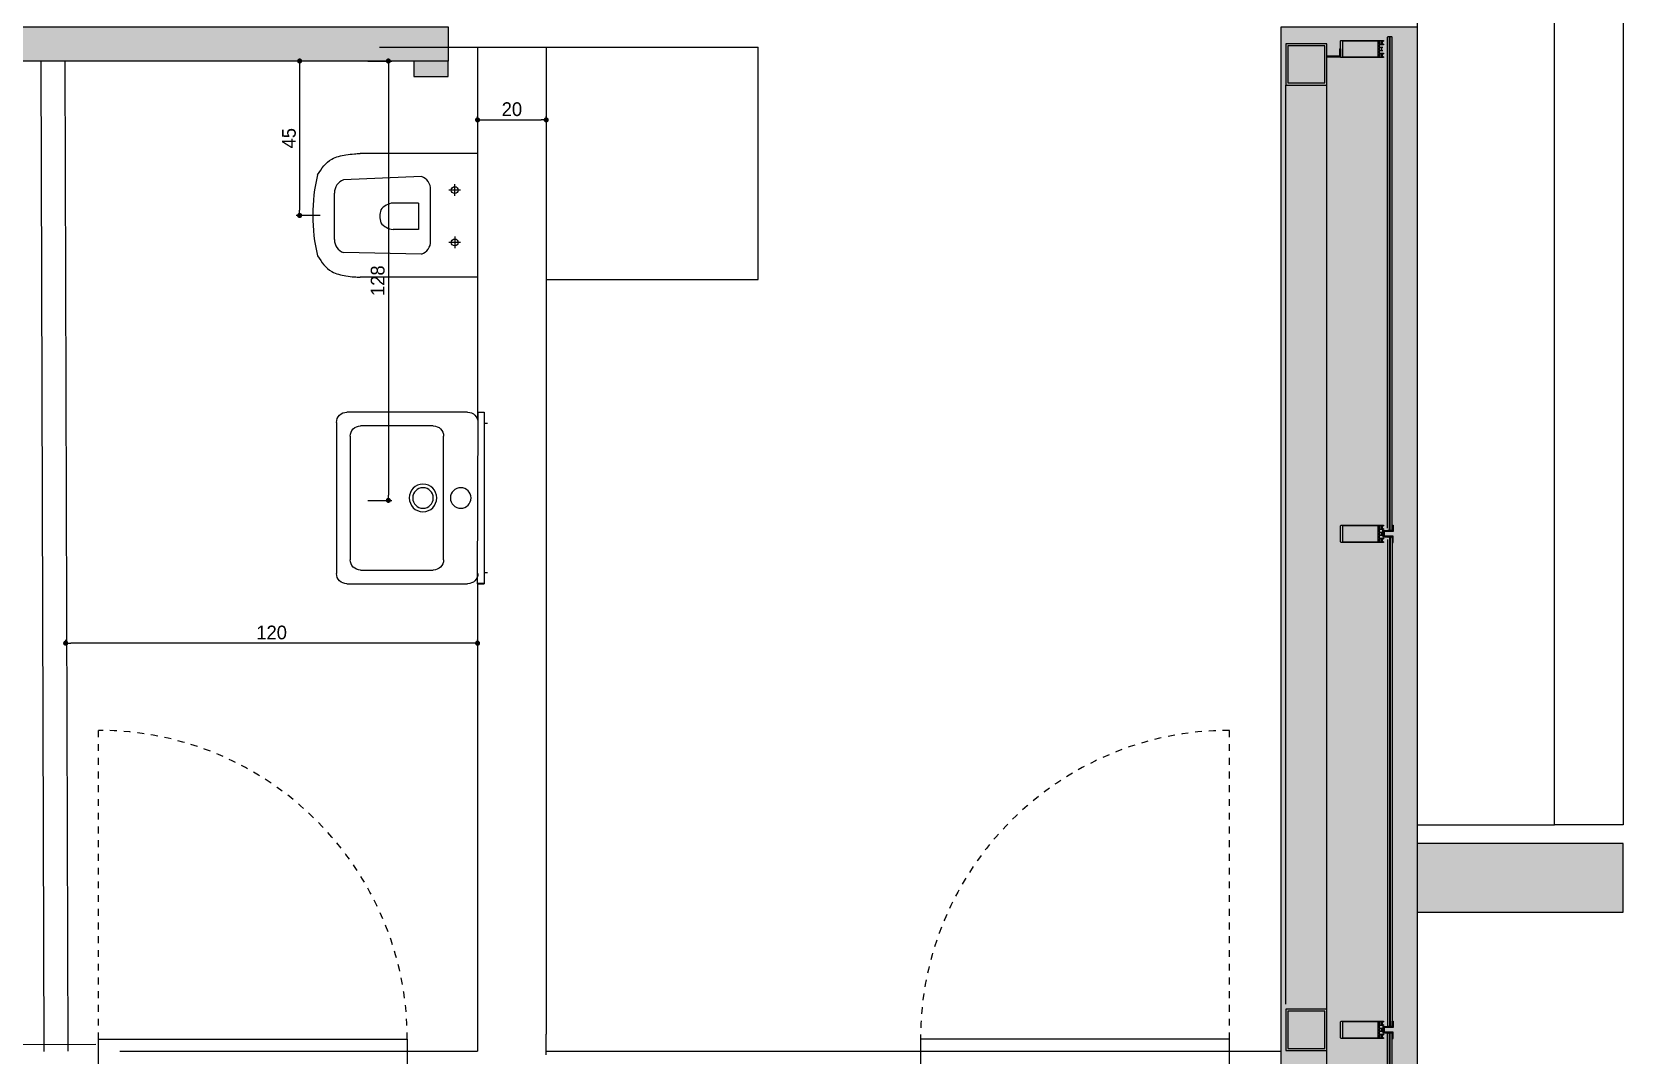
# Model space of a CAD drawing. Header units: inches. Extents: x 19839 to 37459, y -6108 to 838.
# Drawn here: x 35177.4 to 35641.1, y -4182.1 to -3884 of the extents above; entities that cross this region are included whole.
import ezdxf

# ---------------------------------------------------------------- set-up
doc = ezdxf.new("R2010")
doc.units = ezdxf.units.IN
doc.header["$MEASUREMENT"] = 0
doc.linetypes.add('DOTX2', pattern=[12.7, 0, -12.7])
doc.linetypes.add('JIS_02_1.0', pattern=[2, 1, -1])
doc.layers.get('Defpoints').update_dxf_attribs({"lineweight": 5})
for name, color, linetype in [('01_Existing Wall Hatch', 251, 'Continuous'), ('2-sps-stc', 3, 'Continuous'), ('AVM100_CEPHE_CAM', 63, 'Continuous'), ('AVM100_CEPHE_CELIK-TASIYICI-DUSEY', 2, 'Continuous'), ('AVM100_CEPHE_CELIK-TASIYICI-YATAY', 112, 'Continuous'), ('COLOUR 2-ATA', 9, 'JIS_02_1.0'), ('DOOR-ATA', 43, 'Continuous'), ('ELE-7-FA-ATA', 237, 'Continuous'), ('GYPSUM-ATA', 11, 'Continuous'), ('SANITARY-ATA', 144, 'Continuous'), ('WIPEOUT-ATA', 185, 'DOTX2')]:
    doc.layers.add(name, color=color, linetype=linetype)
doc.styles.add('ATA', font='GOTHIC.TTF')
doc.dimstyles.new('ATA 1_20', dxfattribs={"dimtxt": 4, "dimasz": 1.5, "dimexe": 1, "dimexo": 4, "dimgap": 1, "dimtad": 1, "dimdec": 1, "dimzin": 9, "dimtxsty": 'ATA', "dimblk": 'DOT', "dimcen": 2, "dimclrd": 256, "dimclre": 256, "dimclrt": 256, "dimadec": 1, "dimazin": 2, "dimtfac": 1, "dimtdec": 1, "dimtix": 1, "dimtmove": 2, "dimatfit": 3, "dimldrblk": 'ARCHTICK', "dimfxl": 6, "dimfxlon": 1, "dimarcsym": 0})

# ---------------------------------------------------------------- blocks, each defined once
blk = doc.blocks.new('asma 2')
h = blk.add_hatch()
h.set_pattern_fill('ANSI37', color=0, scale=0.01, style=0)
h.set_pattern_definition([(135.0002917, (43120.88088, -3399.835346), (-0.02245052601, -0.0224507546), []), (225.0002917, (43120.88088, -3399.835346), (0.0224507546, -0.02245052601), [])])
h.paths.add_polyline_path([(39993.53, 4063.2), (39993.53, 4063.1), (39994.66, 4063.1), (39994.66, 4063.2)])
h.paths.add_polyline_path([(39994.78, 4063.3), (39994.78, 4064.7), (39994.88, 4064.7), (39994.88, 4063.3)])
h = blk.add_hatch()
h.set_pattern_fill('ANSI37', color=0, scale=0.01, style=0)
h.set_pattern_definition([(225.0002917, (43120.804903, 11524.272978), (-0.0224507546, 0.02245052601), []), (135.0002917, (43120.804903, 11524.272978), (0.02245052601, 0.0224507546), [])])
h.paths.add_polyline_path([(39993.53, 4061.21), (39993.53, 4061.31), (39994.66, 4061.31), (39994.66, 4061.21)])
h.paths.add_polyline_path([(39994.78, 4061.11), (39994.78, 4059.7), (39994.88, 4059.7), (39994.88, 4061.11)])
h = blk.add_hatch()
h.set_pattern_fill('ANSI37', color=0, scale=0.01, style=0)
h.set_pattern_definition([(135.0002917, (43120.88088, -3544.335346), (-0.02245052601, -0.0224507546), []), (225.0002917, (43120.88088, -3544.335346), (0.0224507546, -0.02245052601), [])])
h.paths.add_polyline_path([(39993.53, 3918.7), (39993.53, 3918.6), (39994.66, 3918.6), (39994.66, 3918.7)])
h.paths.add_polyline_path([(39994.78, 3918.8), (39994.78, 3920.2), (39994.88, 3920.2), (39994.88, 3918.8)])
h = blk.add_hatch()
h.set_pattern_fill('ANSI37', color=0, scale=0.01, style=0)
h.set_pattern_definition([(225.0002917, (43120.804903, 11379.772978), (-0.0224507546, 0.02245052601), []), (135.0002917, (43120.804903, 11379.772978), (0.02245052601, 0.0224507546), [])])
h.paths.add_polyline_path([(39993.53, 3916.71), (39993.53, 3916.81), (39994.66, 3916.81), (39994.66, 3916.71)])
h.paths.add_polyline_path([(39994.78, 3916.61), (39994.78, 3915.2), (39994.88, 3915.2), (39994.88, 3916.61)])
at = {"color": 0}
for p, q in [((39993.43, 4206.85, 0), (39993.53, 4206.95, 0)), ((39993.43, 4063.9, 0), (39993.43, 4206.86, 0)), ((39994.68, 4206.95, 0), (39993.53, 4206.95, 0)), ((39994.03, 4063.19, 0), (39994.03, 4206.95, 0)), ((39994.68, 4206.95, 0), (39994.03, 4206.95, 0)), ((39994.18, 4063.19, 0), (39994.18, 4206.95, 0)), ((39994.78, 4206.85, 0), (39994.68, 4206.95, 0)), ((39994.78, 4064.54, 0), (39994.78, 4206.85, 0)), ((39979.44, 4201.4, 0), (39975.77, 4201.4, 0)), ((39975.77, 4201.4, 0), (39975.77, 4201.1, 0)), ((39979.74, 4201.1, 0), (39975.77, 4201.1, 0)), ((39979.44, 4203.47, 0), (39979.44, 4201.4, 0)), ((39979.44, 4203.47, 0), (39979.74, 4203.47, 0)), ((39979.74, 4203.45, 0), (39979.74, 4201.1, 0)), ((39992.02, 4061.7, 0), (39992.02, 4063.31, 0)), ((39992.02, 4063.31, 0), (39992.02, 4061.31, 0)), ((39994.88, 4061.31, 0), (39992.02, 4061.31, 0)), ((39994.88, 4061.31, 0), (39992.02, 4061.31, 0)), ((39994.88, 4063.1, 0), (39992.32, 4063.1, 0)), ((39994.88, 4063.1, 0), (39992.32, 4063.1, 0)), ((39993.43, 4063.3, 0), (39993.53, 4063.2, 0)), ((39994.68, 4063.2, 0), (39993.53, 4063.2, 0)), ((39994.78, 4063.3, 0), (39994.68, 4063.2, 0)), ((39994.88, 4064.7, 0), (39994.88, 4063.1, 0)), ((39994.88, 4059.7, 0), (39994.88, 4061.31, 0)), ((39993.43, 4061.11, 0), (39993.53, 4061.21, 0)), ((39993.43, 4060.51, 0), (39993.43, 3918.78, 0)), ((39994.68, 4061.21, 0), (39993.53, 4061.21, 0)), ((39994.03, 4061.21, 0), (39994.03, 3918.69, 0)), ((39994.18, 4061.21, 0), (39994.18, 3918.69, 0)), ((39994.78, 4061.11, 0), (39994.68, 4061.21, 0)), ((39994.78, 4059.86, 0), (39994.78, 3918.79, 0)), ((39994.88, 3918.6, 0), (39992.32, 3918.6, 0)), ((39993.43, 3918.8, 0), (39993.53, 3918.7, 0)), ((39994.68, 3918.7, 0), (39993.53, 3918.7, 0)), ((39994.78, 3918.8, 0), (39994.68, 3918.7, 0)), ((39994.88, 3920.2, 0), (39994.88, 3918.6, 0)), ((39994.88, 3916.81, 0), (39992.02, 3916.81, 0)), ((39993.43, 3916.61, 0), (39993.53, 3916.71, 0)), ((39993.43, 3774.9, 0), (39993.43, 3916.62, 0)), ((39994.68, 3916.71, 0), (39993.53, 3916.71, 0)), ((39994.03, 3774.19, 0), (39994.03, 3916.71, 0)), ((39994.18, 3774.19, 0), (39994.18, 3916.71, 0)), ((39994.78, 3916.61, 0), (39994.68, 3916.71, 0)), ((39994.78, 3775.54, 0), (39994.78, 3916.61, 0)), ((39994.88, 3915.2, 0), (39994.88, 3916.81, 0))]:
    blk.add_line(p, q, dxfattribs=at)
at = {"color": 0, "elevation": 0}
for points in [[(39992.02, 4202.95), (39991.09, 4202.95), (39990.98, 4202.9), (39990.94, 4202.8), (39990.94, 4202.24), (39990.99, 4202.19), (39992.2, 4202.19), (39992.25, 4202.14), (39992.25, 4202.01), (39992.16, 4201.92), (39992.1, 4201.92), (39992.1, 4202.04), (39991.83, 4202.04), (39991.83, 4201.6), (39991.81, 4201.57), (39991.83, 4201.55), (39991.83, 4201.1), (39992.1, 4201.1), (39992.1, 4201.22), (39992.16, 4201.22), (39992.25, 4201.14), (39992.24, 4200.95), (39979.89, 4200.95), (39979.79, 4201), (39979.74, 4201.1), (39979.74, 4205.82), (39979.79, 4205.91), (39979.89, 4205.95), (39992.24, 4205.95), (39992.25, 4205.77), (39992.16, 4205.68), (39992.1, 4205.68), (39992.1, 4205.8), (39991.83, 4205.8), (39991.83, 4205.36), (39991.81, 4205.33), (39991.83, 4205.31), (39991.83, 4204.86), (39992.1, 4204.86), (39992.1, 4204.98), (39992.16, 4204.98), (39992.25, 4204.89), (39992.25, 4204.76), (39992.2, 4204.71), (39990.99, 4204.71), (39990.94, 4204.66), (39990.94, 4204.1), (39991, 4203.99), (39991.09, 4203.95), (39992.02, 4203.95)], [(39992.02, 4061.7), (39991.09, 4061.7), (39990.98, 4061.65), (39990.94, 4061.55), (39990.94, 4060.99), (39990.99, 4060.94), (39992.2, 4060.94), (39992.25, 4060.89), (39992.25, 4060.76), (39992.16, 4060.67), (39992.1, 4060.67), (39992.1, 4060.79), (39991.83, 4060.79), (39991.83, 4060.35), (39991.81, 4060.32), (39991.83, 4060.3), (39991.83, 4059.85), (39992.1, 4059.85), (39992.1, 4059.97), (39992.16, 4059.97), (39992.25, 4059.89), (39992.24, 4059.7), (39979.89, 4059.7), (39979.79, 4059.75), (39979.74, 4059.85), (39979.74, 4064.57), (39979.79, 4064.66), (39979.89, 4064.7), (39992.24, 4064.7), (39992.25, 4064.51), (39992.16, 4064.43), (39992.1, 4064.43), (39992.1, 4064.55), (39991.83, 4064.55), (39991.83, 4064.11), (39991.81, 4064.08), (39991.83, 4064.06), (39991.83, 4063.61), (39992.1, 4063.61), (39992.1, 4063.73), (39992.16, 4063.73), (39992.25, 4063.64), (39992.25, 4063.51), (39992.2, 4063.46), (39990.99, 4063.46), (39990.94, 4063.41), (39990.94, 4062.85), (39991, 4062.74), (39991.09, 4062.7), (39992.02, 4062.7)], [(39992.02, 4063.31), (39992.02, 4061.31), (39994.88, 4061.31), (39994.88, 4059.7), (39995.08, 4059.7), (39995.08, 4061.51), (39992.22, 4061.51), (39992.22, 4063.31), (39992.02, 4063.31)], [(39995.08, 4064.7), (39995.08, 4062.9), (39992.42, 4062.9), (39992.42, 4061.75), (39992.22, 4061.75), (39992.22, 4063.1), (39994.88, 4063.1), (39994.88, 4064.7), (39995.08, 4064.7)], [(39992.02, 3917.2), (39991.09, 3917.2), (39990.98, 3917.15), (39990.94, 3917.05), (39990.94, 3916.49), (39990.99, 3916.44), (39992.2, 3916.44), (39992.25, 3916.39), (39992.25, 3916.26), (39992.16, 3916.17), (39992.1, 3916.17), (39992.1, 3916.29), (39991.83, 3916.29), (39991.83, 3915.85), (39991.81, 3915.82), (39991.83, 3915.8), (39991.83, 3915.35), (39992.1, 3915.35), (39992.1, 3915.47), (39992.16, 3915.47), (39992.25, 3915.39), (39992.24, 3915.2), (39979.89, 3915.2), (39979.79, 3915.25), (39979.74, 3915.35), (39979.74, 3920.07), (39979.79, 3920.16), (39979.89, 3920.2), (39992.24, 3920.2), (39992.25, 3920.01), (39992.16, 3919.93), (39992.1, 3919.93), (39992.1, 3920.05), (39991.83, 3920.05), (39991.83, 3919.61), (39991.81, 3919.58), (39991.83, 3919.56), (39991.83, 3919.11), (39992.1, 3919.11), (39992.1, 3919.23), (39992.16, 3919.23), (39992.25, 3919.14), (39992.25, 3919.01), (39992.2, 3918.96), (39990.99, 3918.96), (39990.94, 3918.91), (39990.94, 3918.35), (39991, 3918.24), (39991.09, 3918.2), (39992.02, 3918.2)], [(39992.02, 3918.81), (39992.02, 3916.81), (39994.88, 3916.81), (39994.88, 3915.2), (39995.08, 3915.2), (39995.08, 3917.01), (39992.22, 3917.01), (39992.22, 3918.81), (39992.02, 3918.81)], [(39995.08, 3920.2), (39995.08, 3918.4), (39992.42, 3918.4), (39992.42, 3917.25), (39992.22, 3917.25), (39992.22, 3918.6), (39994.88, 3918.6), (39994.88, 3920.2), (39995.08, 3920.2)]]:
    blk.add_lwpolyline(points, dxfattribs=at)
for points in [[(39980.32, 4201.16), (39990.71, 4201.16), (39990.71, 4205.74), (39980.32, 4205.74)], [(39990.94, 4204.86), (39991.51, 4204.86), (39991.51, 4204.98), (39991.57, 4204.98), (39991.64, 4204.92), (39991.69, 4204.91), (39991.72, 4204.95), (39991.71, 4204.99), (39991.6, 4205.09), (39991.57, 4205.17), (39991.57, 4205.5), (39991.6, 4205.57), (39991.71, 4205.68), (39991.72, 4205.71), (39991.69, 4205.76), (39991.64, 4205.75), (39991.57, 4205.68), (39991.51, 4205.68), (39991.51, 4205.8), (39990.94, 4205.8), (39990.94, 4205.36), (39990.92, 4205.33), (39990.94, 4205.31)], [(39990.94, 4202.04), (39990.94, 4201.6), (39990.92, 4201.57), (39990.94, 4201.55), (39990.94, 4201.1), (39991.51, 4201.1), (39991.51, 4201.22), (39991.57, 4201.22), (39991.64, 4201.16), (39991.69, 4201.15), (39991.72, 4201.19), (39991.71, 4201.23), (39991.6, 4201.33), (39991.57, 4201.41), (39991.57, 4201.74), (39991.6, 4201.81), (39991.71, 4201.92), (39991.72, 4201.95), (39991.69, 4202), (39991.64, 4201.99), (39991.57, 4201.92), (39991.51, 4201.92), (39991.51, 4202.04)], [(39990.94, 4203.18), (39990.99, 4203.13), (39991.73, 4203.13), (39991.78, 4203.18), (39991.78, 4203.72), (39991.73, 4203.77), (39990.99, 4203.77), (39990.94, 4203.72)], [(39980.32, 4059.91), (39990.71, 4059.91), (39990.71, 4064.49), (39980.32, 4064.49)], [(39990.94, 4063.61), (39991.51, 4063.61), (39991.51, 4063.73), (39991.57, 4063.73), (39991.64, 4063.67), (39991.69, 4063.66), (39991.72, 4063.7), (39991.71, 4063.74), (39991.6, 4063.84), (39991.57, 4063.92), (39991.57, 4064.25), (39991.6, 4064.32), (39991.71, 4064.43), (39991.72, 4064.46), (39991.69, 4064.51), (39991.64, 4064.5), (39991.57, 4064.43), (39991.51, 4064.43), (39991.51, 4064.55), (39990.94, 4064.55), (39990.94, 4064.11), (39990.92, 4064.08), (39990.94, 4064.06)], [(39990.94, 4061.93), (39990.99, 4061.88), (39991.73, 4061.88), (39991.78, 4061.93), (39991.78, 4062.47), (39991.73, 4062.52), (39990.99, 4062.52), (39990.94, 4062.47)], [(39993.53, 4063.2), (39993.53, 4063.1), (39994.66, 4063.1), (39994.66, 4063.2)], [(39993.53, 4063.2), (39993.53, 4063.1), (39994.66, 4063.1), (39994.66, 4063.2)], [(39993.53, 4061.21), (39993.53, 4061.31), (39994.66, 4061.31), (39994.66, 4061.21)], [(39993.53, 4061.21), (39993.53, 4061.31), (39994.66, 4061.31), (39994.66, 4061.21)], [(39994.78, 4063.3), (39994.78, 4064.7), (39994.88, 4064.7), (39994.88, 4063.3)], [(39990.94, 4060.79), (39990.94, 4060.35), (39990.92, 4060.32), (39990.94, 4060.3), (39990.94, 4059.85), (39991.51, 4059.85), (39991.51, 4059.97), (39991.57, 4059.97), (39991.64, 4059.91), (39991.69, 4059.9), (39991.72, 4059.94), (39991.71, 4059.98), (39991.6, 4060.08), (39991.57, 4060.16), (39991.57, 4060.49), (39991.6, 4060.56), (39991.71, 4060.67), (39991.72, 4060.7), (39991.69, 4060.75), (39991.64, 4060.74), (39991.57, 4060.67), (39991.51, 4060.67), (39991.51, 4060.79)], [(39994.78, 4061.11), (39994.78, 4059.7), (39994.88, 4059.7), (39994.88, 4061.11)], [(39980.32, 3915.41), (39990.71, 3915.41), (39990.71, 3919.99), (39980.32, 3919.99)], [(39990.94, 3919.11), (39991.51, 3919.11), (39991.51, 3919.23), (39991.57, 3919.23), (39991.64, 3919.17), (39991.69, 3919.16), (39991.72, 3919.2), (39991.71, 3919.24), (39991.6, 3919.34), (39991.57, 3919.42), (39991.57, 3919.75), (39991.6, 3919.82), (39991.71, 3919.93), (39991.72, 3919.96), (39991.69, 3920.01), (39991.64, 3920), (39991.57, 3919.93), (39991.51, 3919.93), (39991.51, 3920.05), (39990.94, 3920.05), (39990.94, 3919.61), (39990.92, 3919.58), (39990.94, 3919.56)], [(39990.94, 3917.43), (39990.99, 3917.38), (39991.73, 3917.38), (39991.78, 3917.43), (39991.78, 3917.97), (39991.73, 3918.02), (39990.99, 3918.02), (39990.94, 3917.97)], [(39993.53, 3918.7), (39993.53, 3918.6), (39994.66, 3918.6), (39994.66, 3918.7)], [(39994.78, 3918.8), (39994.78, 3920.2), (39994.88, 3920.2), (39994.88, 3918.8)], [(39990.94, 3916.29), (39990.94, 3915.85), (39990.92, 3915.82), (39990.94, 3915.8), (39990.94, 3915.35), (39991.51, 3915.35), (39991.51, 3915.47), (39991.57, 3915.47), (39991.64, 3915.41), (39991.69, 3915.4), (39991.72, 3915.44), (39991.71, 3915.48), (39991.6, 3915.58), (39991.57, 3915.66), (39991.57, 3915.99), (39991.6, 3916.06), (39991.71, 3916.17), (39991.72, 3916.2), (39991.69, 3916.25), (39991.64, 3916.24), (39991.57, 3916.17), (39991.51, 3916.17), (39991.51, 3916.29)], [(39993.53, 3916.71), (39993.53, 3916.81), (39994.66, 3916.81), (39994.66, 3916.71)], [(39994.78, 3916.61), (39994.78, 3915.2), (39994.88, 3915.2), (39994.88, 3916.61)]]:
    blk.add_lwpolyline(points, close=True, dxfattribs=at)
at = {"layer": '2-sps-stc', "color": 0}
blk.add_line((39968.74, 4204.95, 0), (39963.74, 4204.95, 0), dxfattribs=at)
at = {"layer": 'AVM100_CEPHE_CAM', "color": 0}
blk.add_line((39989.74, 4205.95, 0), (39991.49, 4205.95, 0), dxfattribs=at)
blk.add_line((39989.74, 4205.95, 0), (39991.49, 4205.95, 0), dxfattribs=at)
at = {"layer": 'AVM100_CEPHE_CELIK-TASIYICI-DUSEY', "color": 0, "elevation": 0}
for points in [[(39963.74, 4204.95), (39963.74, 4192.95), (39975.74, 4192.95), (39975.74, 4204.95)], [(39963.74, 4204.95), (39963.74, 4192.95), (39975.74, 4192.95), (39975.74, 4204.95)], [(39964.34, 4204.35), (39964.34, 4193.55), (39975.14, 4193.55), (39975.14, 4204.35)], [(39964.34, 4204.35), (39964.34, 4193.55), (39975.14, 4193.55), (39975.14, 4204.35)], [(39963.74, 3923.7), (39963.74, 3911.7), (39975.74, 3911.7), (39975.74, 3923.7)], [(39963.74, 3923.7), (39963.74, 3911.7), (39975.74, 3911.7), (39975.74, 3923.7)], [(39964.34, 3923.1), (39964.34, 3912.3), (39975.14, 3912.3), (39975.14, 3923.1)], [(39964.34, 3923.1), (39964.34, 3912.3), (39975.14, 3912.3), (39975.14, 3923.1)]]:
    blk.add_lwpolyline(points, close=True, dxfattribs=at)
at = {"layer": 'AVM100_CEPHE_CELIK-TASIYICI-YATAY', "color": 0}
for p, q in [((39963.74, 3925.2, 0), (39963.74, 4192.95, 0)), ((39975.74, 3641.95, 0), (39975.74, 4192.95, 0)), ((39975.74, 3641.95, 0), (39975.74, 4192.95, 0))]:
    blk.add_line(p, q, dxfattribs=at)
blk = doc.blocks.new('OIUYT')
blk.add_wipeout([(61408.52, 9884.89), (61408.52, 9848.89), (61374.34, 9848.89), (61370.6, 9849.2), (61367.08, 9850.01), (61364.91, 9851.3), (61362.9, 9853.61), (61361.9, 9855.07), (61361.13, 9858.96), (61360.76, 9861.83), (61360.56, 9864.63), (61360.51, 9866.89), (61360.55, 9868.94), (61360.74, 9871.76), (61361.11, 9874.65), (61361.53, 9877.01), (61361.9, 9878.7), (61363.18, 9880.54), (61365.67, 9883.05), (61367.08, 9883.76), (61371.18, 9884.65), (61374.34, 9884.89)]).dxf.layer = 'WIPEOUT-ATA'
at = {"color": 0}
for p, q in [((61408.52, 9884.89), (61374.34, 9884.89)), ((61408.52, 9884.89), (61408.52, 9848.89)), ((61408.52, 9884.89), (61408.52, 9848.89)), ((61392.17, 9878.19), (61369.5, 9877.19)), ((61401.85, 9872.53), (61401.85, 9875.93)), ((61366.85, 9859.84), (61366.85, 9873.38)), ((61391.29, 9870.48), (61383.9, 9870.48)), ((61391.29, 9870.48), (61391.29, 9862.77)), ((61394.82, 9859.39), (61394.82, 9874.38)), ((61403.55, 9874.23), (61400.15, 9874.23)), ((61391.29, 9862.77), (61383.9, 9862.77)), ((61403.55, 9858.98), (61400.15, 9858.98)), ((61401.85, 9860.68), (61401.85, 9857.28)), ((61392.17, 9855.58), (61369.5, 9856.04)), ((61408.52, 9848.89), (61374.34, 9848.89))]:
    blk.add_line(p, q, dxfattribs=at)
for centre in [(61401.85, 9874.23), (61401.85, 9858.98)]:
    blk.add_circle(centre, 1, dxfattribs=at)
for centre, radius, start, end in [((61411.37, 9866.89), 50.86, 166.5664, 193.4336), ((61370.71, 9873.53), 3.86, 108.3018, 182.1415), ((61390.96, 9874.53), 3.86, 357.8585, 71.6982), ((61384.43, 9865.29), 5.22, 95.8873, 141.8464), ((61386.76, 9866.63), 6.7, 163.6453, 196.3547), ((61384.43, 9867.97), 5.22, 218.1536, 264.1127), ((61370.71, 9859.7), 3.86, 177.8585, 251.6982), ((61390.96, 9859.25), 3.86, 288.3018, 2.1415)]:
    blk.add_arc(centre, radius, start, end, dxfattribs=at)
for points in [[(61361.9, 9878.7), (61366.06, 9883.29), (61370.16, 9884.5), (61372.62, 9884.81), (61374.34, 9884.89)], [(61361.9, 9855.07), (61366.06, 9850.48), (61370.16, 9849.27), (61372.62, 9848.96), (61374.34, 9848.89)]]:
    blk.add_spline(points, degree=3, dxfattribs=at)
blk = doc.blocks.new('LAV')
blk.add_wipeout([(-27476.7, 117146.5), (-27476.7, 117581.9), (-27466.7, 117581.9), (-27466.7, 117614.2), (-27448.7, 117614.3), (-27448.7, 117594.2), (-27446.7, 117594.2), (-27445.3, 117598.1), (-27442.1, 117602.9), (-27439.9, 117605.4), (-27435.2, 117609.2), (-27430.7, 117611.7), (-27425, 117613.5), (-27418.7, 117614.2), (-27066.7, 117614.2), (-27056.3, 117612.4), (-27045.4, 117605.4), (-27039.8, 117597.5), (-27036.7, 117584.2), (-27036.7, 117144.2), (-27037, 117139.8), (-27038.6, 117133.5), (-27040.2, 117130.1), (-27042.7, 117126.1), (-27045.4, 117123), (-27050, 117119.2), (-27053.5, 117117.2), (-27056.5, 117116), (-27061.3, 117114.7), (-27066.7, 117114.2), (-27418.7, 117114.2), (-27426.1, 117115.2), (-27429.6, 117116.3), (-27435.1, 117119.1), (-27438, 117121.3), (-27443.9, 117128), (-27446.7, 117134.2), (-27446.7, 117114.2), (-27466.7, 117114.2), (-27466.7, 117146.5)]).dxf.layer = 'WIPEOUT-ATA'
at = {"layer": 'SANITARY-ATA', "color": 0}
for p, q in [((-27466.7, 117581.9, -19.8), (-27476.7, 117581.9, -19.8)), ((-27418.7, 117614.2, -19.8), (-27066.7, 117614.2, -19.8)), ((-27318.7, 117574.2, -19.8), (-27106.7, 117574.2, -19.8)), ((-27036.7, 117584.2, -19.8), (-27036.7, 117144.2, -19.8)), ((-27348.7, 117184.2, -19.8), (-27348.7, 117544.2, -19.8)), ((-27076.7, 117544.2, -19.8), (-27076.7, 117184.2, -19.8)), ((-27476.7, 117146.5, -19.8), (-27466.7, 117146.5, -19.8)), ((-27448.7, 117116.2, -19.8), (-27466.7, 117116.2, -19.8)), ((-27066.7, 117114.2, -19.8), (-27418.7, 117114.2, -19.8)), ((-27106.7, 117154.2, -19.8), (-27318.7, 117154.2, -19.8))]:
    blk.add_line(p, q, dxfattribs=at)
at = {"layer": 'SANITARY-ATA', "color": 0, "elevation": -19.8}
for points in [[(-27446.7, 117614.2), (-27466.7, 117614.2), (-27466.7, 117114.2)], [(-27448.7, 117612.2), (-27446.7, 117114.2), (-27466.7, 117114.2)], [(-27448.7, 117594.2), (-27446.7, 117594.2)], [(-27448.7, 117134.2), (-27446.7, 117134.2)]]:
    blk.add_lwpolyline(points, dxfattribs=at)
at = {"layer": 'SANITARY-ATA', "color": 0}
for centre, radius in [((-27398.7, 117364.2, -19.8), 30), ((-27288.7, 117364.2, -19.8), 40), ((-27288.7, 117364.2, -19.8), 30)]:
    blk.add_circle(centre, radius, dxfattribs=at)
for centre, start, end in [((-27418.7, 117584.2, -19.8), 90, 180), ((-27318.7, 117544.2, -19.8), 90, 180), ((-27106.7, 117544.2, -19.8), 0, 90), ((-27066.7, 117584.2, -19.8), 0, 90), ((-27318.7, 117184.2, -19.8), 180, 270), ((-27106.7, 117184.2, -19.8), 270, 0), ((-27418.7, 117144.2, -19.8), 180, 270), ((-27066.7, 117144.2, -19.8), 270, 0)]:
    blk.add_arc(centre, 30, start, end, dxfattribs=at)
blk = doc.blocks.new('_Dot')
at = {"color": 0, "linetype": 'ByBlock', "lineweight": -2}
blk.add_line((-0.5, 0), (-1, 0), dxfattribs=at)
at = {"color": 0, "linetype": 'ByBlock', "const_width": 0.5}
blk.add_lwpolyline([(-0.25, 0, 1), (0.25, 0, 1)], format="xyb", close=True, dxfattribs=at)
blk = doc.blocks.new('*D101')
at = {"lineweight": -2, "transparency": 16777216}
for p, q in [((35187.31, -4062.11), (35187.31, -4061.11)), ((35307.31, -4062.11), (35307.31, -4061.11)), ((35305.81, -4062.11), (35188.81, -4062.11))]:
    blk.add_line(p, q, dxfattribs=at)
at = {"layer": 'Defpoints', "color": 0, "transparency": 16777216}
for p in [(35187.31, -4062.11), (35187.31, -4064.51), (35307.31, -4064.51)]:
    blk.add_point(p, dxfattribs=at)
at = {"lineweight": -2, "transparency": 16777216, "xscale": 1.5, "yscale": 1.5, "zscale": 1.5, "rotation": 180}
blk.add_blockref('_Dot', (35187.31, -4062.11), dxfattribs=at)
at = {"lineweight": -2, "transparency": 16777216, "xscale": 1.5, "yscale": 1.5, "zscale": 1.5}
blk.add_blockref('_Dot', (35307.31, -4062.11), dxfattribs=at)
at = {"transparency": 16777216, "insert": (35247.31, -4059.01), "char_height": 4, "attachment_point": 5, "style": 'ATA'}
blk.add_mtext('120', dxfattribs=at)
blk = doc.blocks.new('_ArchTick')
at = {"color": 0, "linetype": 'ByBlock', "const_width": 0.15}
blk.add_lwpolyline([(-0.5, -0.5), (0.5, 0.5)], dxfattribs=at)
blk = doc.blocks.new('*D102')
at = {"lineweight": -2, "transparency": 16777216}
for p, q in [((35307.31, -3909.66), (35307.31, -3908.66)), ((35308.81, -3909.66), (35325.81, -3909.66)), ((35327.31, -3909.66), (35327.31, -3908.66))]:
    blk.add_line(p, q, dxfattribs=at)
at = {"layer": 'Defpoints', "color": 0, "transparency": 16777216}
for p in [(35307.31, -3909.66, 0), (35327.31, -3909.66, 0), (35327.31, -3909.66)]:
    blk.add_point(p, dxfattribs=at)
at = {"lineweight": -2, "transparency": 16777216, "xscale": 1.5, "yscale": 1.5, "zscale": 1.5, "rotation": 180}
blk.add_blockref('_Dot', (35307.31, -3909.66), dxfattribs=at)
at = {"lineweight": -2, "transparency": 16777216, "xscale": 1.5, "yscale": 1.5, "zscale": 1.5}
blk.add_blockref('_Dot', (35327.31, -3909.66), dxfattribs=at)
at = {"transparency": 16777216, "insert": (35317.31, -3906.56), "char_height": 4, "attachment_point": 5, "style": 'ATA'}
blk.add_mtext('20', dxfattribs=at)
blk = doc.blocks.new('*D104')
at = {"lineweight": -2, "transparency": 16777216}
for p, q in [((35261.47, -3892.5), (35254.47, -3892.5)), ((35255.47, -3894), (35255.47, -3936)), ((35261.47, -3937.5), (35254.47, -3937.5))]:
    blk.add_line(p, q, dxfattribs=at)
at = {"layer": 'Defpoints', "color": 0, "transparency": 16777216}
for p in [(35273.93, -3892.5), (35255.47, -3937.5), (35273.93, -3937.5)]:
    blk.add_point(p, dxfattribs=at)
at = {"lineweight": -2, "transparency": 16777216, "xscale": 1.5, "yscale": 1.5, "zscale": 1.5}
for p, rotation in [((35255.47, -3892.5), 90), ((35255.47, -3937.5), 270)]:
    blk.add_blockref('_Dot', p, dxfattribs=dict(at, rotation=rotation))
at = {"transparency": 16777216, "insert": (35252.37, -3915), "char_height": 4, "attachment_point": 5, "rotation": 90, "style": 'ATA'}
blk.add_mtext('45', dxfattribs=at)
blk = doc.blocks.new('*D105')
at = {"lineweight": -2, "transparency": 16777216}
for p, q in [((35275.32, -3892.5), (35282.32, -3892.5)), ((35281.32, -3894), (35281.32, -4019)), ((35275.32, -4020.5), (35282.32, -4020.5))]:
    blk.add_line(p, q, dxfattribs=at)
at = {"layer": 'Defpoints', "color": 0, "transparency": 16777216}
for p in [(35228.21, -3892.5), (35228.21, -4020.5), (35281.32, -4020.5)]:
    blk.add_point(p, dxfattribs=at)
at = {"lineweight": -2, "transparency": 16777216, "xscale": 1.5, "yscale": 1.5, "zscale": 1.5}
for p, rotation in [((35281.32, -3892.5), 90), ((35281.32, -4020.5), 270)]:
    blk.add_blockref('_Dot', p, dxfattribs=dict(at, rotation=rotation))
at = {"transparency": 16777216, "insert": (35278.22, -3956.5), "char_height": 4, "attachment_point": 5, "rotation": 90, "style": 'ATA'}
blk.add_mtext('128', dxfattribs=at)

msp = doc.modelspace()

# ---------------------------------------------------------------- hatches: boundary and pattern name
at = {"layer": '01_Existing Wall Hatch'}
h = msp.add_hatch(color=256, dxfattribs=at)
h.dxf.hatch_style = 1
h.paths.add_polyline_path([(35298.73, -3892.5), (34626.74, -3892.5), (34626.74, -3882.5), (35298.73, -3882.5)])
h = msp.add_hatch(color=256, dxfattribs=at)
h.dxf.hatch_style = 1
h.paths.add_polyline_path([(35541.44, -3882.5), (35581.08, -3882.5), (35581.08, -4476.84), (35541.44, -4476.84)])
h = msp.add_hatch(color=256, dxfattribs=at)
h.dxf.hatch_style = 1
h.paths.add_polyline_path([(35298.73, -3897.03), (35298.73, -3892.5), (35288.73, -3892.5), (35288.73, -3897.03)])
h = msp.add_hatch(color=256, dxfattribs=at)
h.dxf.hatch_style = 1
h.paths.add_polyline_path([(35581.06, -4140.5), (35641.06, -4140.5), (35641.06, -4120.5), (35581.06, -4120.5)])

# ---------------------------------------------------------------- linework, layer by layer
for p, q in [((35278.73, -3888.5, 0), (35389.1, -3888.5)), ((35307.31, -3888.5, 0), (35307.31, -4181, 0)), ((35327.31, -3888.5, 0), (35327.31, -3956.16, 0)), ((35327.31, -3888.5, 0), (35327.31, -4176)), ((35389.1, -3956.16), (35389.1, -3888.5)), ((35181.07, -4181.02, 0), (35180.18, -3892.52, 0)), ((35188.07, -4181, 0), (35187.18, -3892.5, 0)), ((35327.31, -3956.16, 0), (35389.1, -3956.16)), ((35327.31, -4182, 0), (35327.31, -4176)), ((35018.79, -4179.5, 0), (35196.07, -4178.95, 0)), ((35203.07, -4181, 0), (35307.31, -4181, 0)), ((35327.31, -4181, 0), (35541.44, -4181))]:
    msp.add_line(p, q)
at = {"layer": 'COLOUR 2-ATA', "ltscale": 2}
for p, q in [((35196.83, -4177.5, 0), (35196.83, -4087.5, 0)), ((35526.34, -4177.5), (35526.34, -4087.5))]:
    msp.add_line(p, q, dxfattribs=at)
for centre, start, end in [((35196.83, -4177.5, 0), 0, 90), ((35526.34, -4177.5), 90, 180)]:
    msp.add_arc(centre, 90, start, end, dxfattribs=at)
at = {"layer": 'DOOR-ATA', "elevation": 0}
for points in [[(35196.83, -4177.5), (35286.83, -4177.5), (35286.83, -4188), (35196.83, -4188)], [(35526.34, -4177.5), (35436.34, -4177.5), (35436.34, -4188), (35526.34, -4188)]]:
    msp.add_lwpolyline(points, close=True, dxfattribs=at)
at = {"layer": 'ELE-7-FA-ATA'}
msp.add_lwpolyline([(35581.06, -4115.04), (35621.06, -4115.04), (35621.06, -3568.96), (35581.06, -3568.96)], close=True, dxfattribs=at)
msp.add_lwpolyline([(35621.06, -3568.96), (35641.06, -3568.96), (35641.06, -4115.04), (35621.06, -4115.04)], dxfattribs=at)
at = {"layer": 'GYPSUM-ATA', "elevation": 0}
for points in [[(35298.73, -3892.5), (34626.74, -3892.5), (34626.74, -3882.5), (35298.73, -3882.5)], [(35298.73, -3897.03), (35298.73, -3892.5), (35288.73, -3892.5), (35288.73, -3897.03)]]:
    msp.add_lwpolyline(points, close=True, dxfattribs=at)
at = {"layer": 'GYPSUM-ATA'}
for points in [[(35541.44, -3882.5), (35581.08, -3882.5), (35581.08, -4476.84), (35541.44, -4476.84)], [(35581.06, -4140.5), (35641.06, -4140.5), (35641.06, -4120.5), (35581.06, -4120.5)]]:
    msp.add_lwpolyline(points, close=True, dxfattribs=at)

# ---------------------------------------------------------------- block references
at = {"layer": '01_Existing Wall Hatch'}
msp.add_blockref('asma 2', (-4421, -8092.45, 0), dxfattribs=at)

# ---------------------------------------------------------------- dimensions: what is measured, and where the dimension line sits
for base, p1, p2, picture, middle in [((35327.31, -3909.66, 0), (35307.31, -3909.66, 0), (35327.31, -3909.66, 0), '*D102', (35317.31, -3906.56, 0)), ((35187.31, -4062.11, 0), (35307.31, -4064.51, 0), (35187.31, -4064.51, 0), '*D101', (35247.31, -4059.01, 0))]:
    dim = msp.add_linear_dim(base=base, p1=p1, p2=p2, dimstyle='ATA 1_20')
    dim.commit()
    dim.dimension.update_dxf_attribs({"geometry": picture, "text_midpoint": middle})

# ---------------------------------------------------------------- next in the draw order: block references
at = {"layer": 'SANITARY-ATA'}
msp.add_blockref('OIUYT', (-26101.21, -13804.35, 0), dxfattribs=at)
at = {"layer": 'SANITARY-ATA', "xscale": -0.1000000000003638, "yscale": 0.1000000000003638, "zscale": 0.1}
msp.add_blockref('LAV', (32562.54, -15756.22, 1.98), dxfattribs=at)

# ---------------------------------------------------------------- next in the draw order: dimensions: what is measured, and where the dimension line sits
for base, p1, p2, picture, middle in [((35281.32, -4020.5, 0), (35228.21, -3892.5, 0), (35228.21, -4020.5, 0), '*D105', (35278.22, -3956.5, 0)), ((35255.47, -3937.5, 0), (35273.93, -3892.5, 0), (35273.93, -3937.5, 0), '*D104', (35252.37, -3915, 0))]:
    dim = msp.add_linear_dim(base=base, p1=p1, p2=p2, angle=90, dimstyle='ATA 1_20')
    dim.commit()
    dim.dimension.update_dxf_attribs({"geometry": picture, "text_midpoint": middle})

doc.saveas('drawing.dxf')
